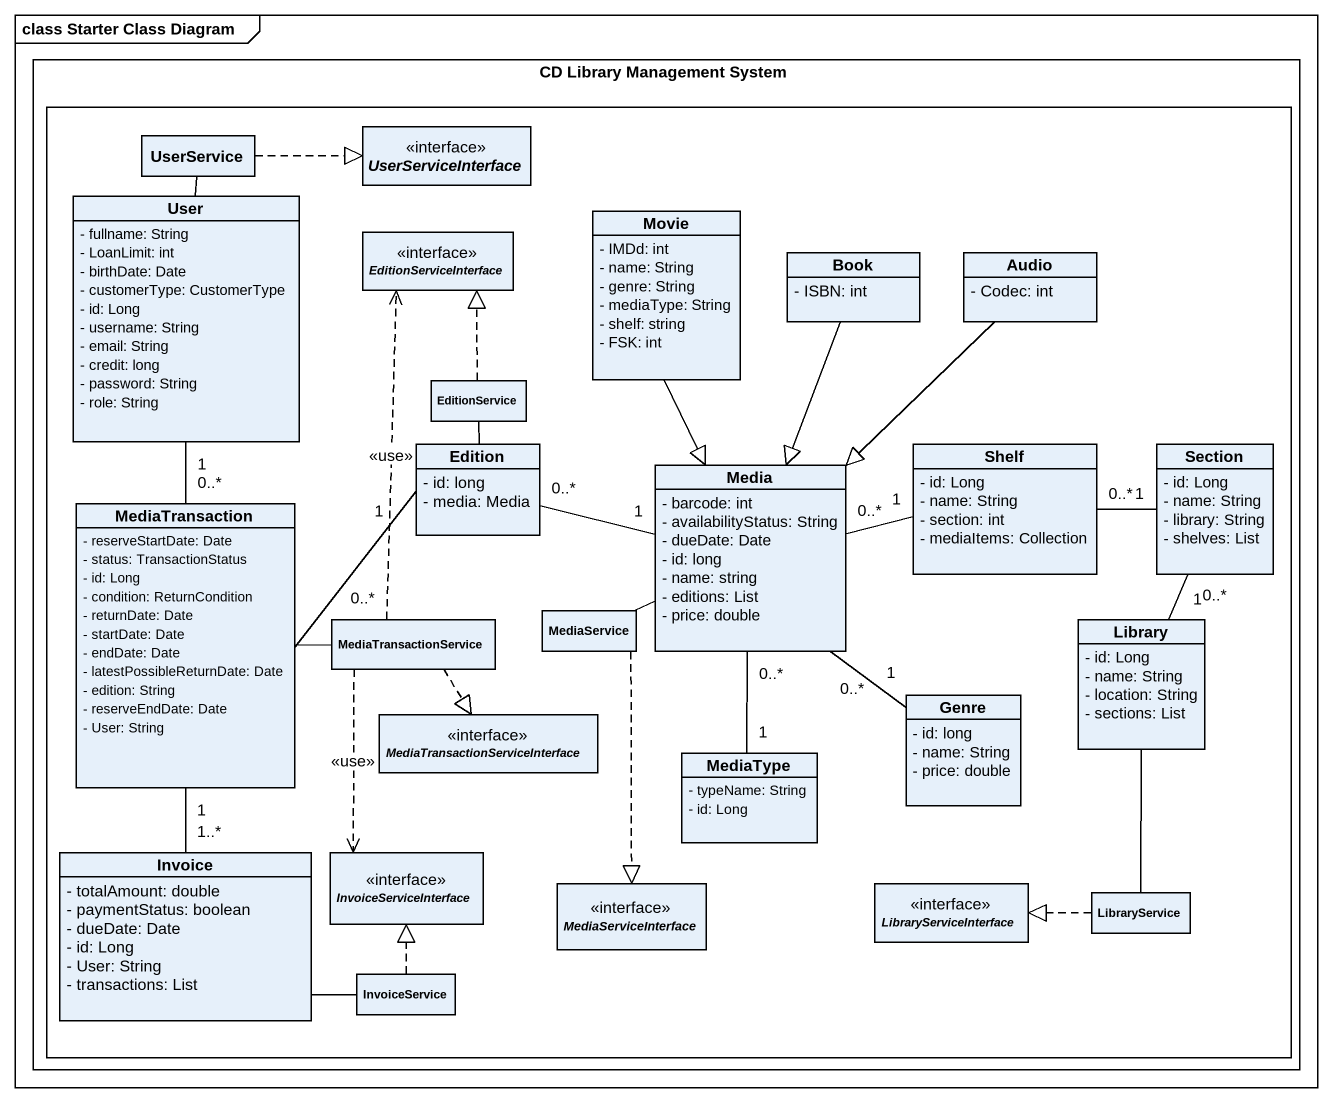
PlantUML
@startuml
mainframe class Starter Class Diagram
hide circle
hide empty members
skinparam classAttributeIconSize 0
rectangle "CD Library Management System" as CD_Library_Management_System {
  rectangle " " as rectangle1 {
    interface UserServiceInterface
    class UserService
    class User {
      - fullname: String
      - LoanLimit: int
      - birthDate: Date
      - customerType: CustomerType
      - id: Long
      - username: String
      - email: String
      - credit: long
      - password: String
      - role: String
    }
    interface EditionServiceInterface
    class Movie {
      - IMDd: int
      - name: String
      - genre: String
      - mediaType: String
      - shelf: string
      - FSK: int
    }
    class Book {
      - ISBN: int
    }
    class Audio {
      - Codec: int
    }
    class EditionService
    class Edition {
      - id: long
      - media: Media
    }
    class Shelf {
      - id: Long
      - name: String
      - section: int
      - mediaItems: Collection
    }
    class Section {
      - id: Long
      - name: String
      - library: String
      - shelves: List
    }
    class MediaTransaction {
      - reserveStartDate: Date
      - status: TransactionStatus
      - id: Long
      - condition: ReturnCondition
      - returnDate: Date
      - startDate: Date
      - endDate: Date
      - latestPossibleReturnDate: Date
      - edition: String
      - reserveEndDate: Date
      - User: String
    }
    class Media {
      - barcode: int
      - availabilityStatus: String
      - dueDate: Date
      - id: long
      - name: string
      - editions: List
      - price: double
    }
    class MediaTransactionService
    class MediaService
    class Library {
      - id: Long
      - name: String
      - location: String
      - sections: List
    }
    interface "MediaTransactionServiceInterface" as MediaTransactionServiceInter
    class Genre {
      - id: long
      - name: String
      - price: double
    }
    class MediaType {
      - typeName: String
      - id: Long
    }
    class Invoice {
      - totalAmount: double
      - paymentStatus: boolean
      - dueDate: Date
      - id: Long
      - User: String
      - transactions: List
    }
    interface InvoiceServiceInterface
    interface MediaServiceInterface
    interface LibraryServiceInterface
    class LibraryService
    class InvoiceService
  }
}
UserService .right.|> UserServiceInterface
User -up- UserService
User "1" -- "0..*" MediaTransaction
Movie --|> Media
Book --|> Media
Audio --|> Media
EditionService .up.|> EditionServiceInterface
Edition -up- EditionService
Edition "0..*" -right- "1" Media
Section "1" -left- "0..*" Shelf
MediaTransaction "0..*" -right- "1" Edition
MediaTransaction -right- MediaTransactionService
MediaTransaction "1" -- "1..*" Invoice
Media "0..*" -right- "1" Shelf
Media -left- MediaService
Media "0..*" -- "1" Genre
Media "0..*" -- "1" MediaType
MediaTransactionService .up.> EditionServiceInterface : <<use>>
MediaTransactionService ..|> MediaTransactionServiceInter
MediaTransactionService ..> InvoiceServiceInterface : <<use>>
MediaService ..|> MediaServiceInterface
Library "1" -up- "0..*" Section
Library -- LibraryService
Invoice -right- InvoiceService
LibraryService .left.|> LibraryServiceInterface
InvoiceService .up.|> InvoiceServiceInterface
@enduml
